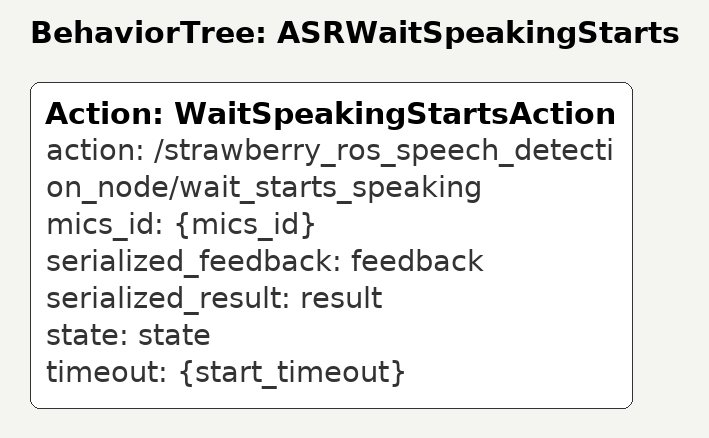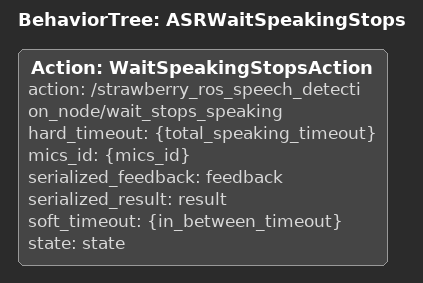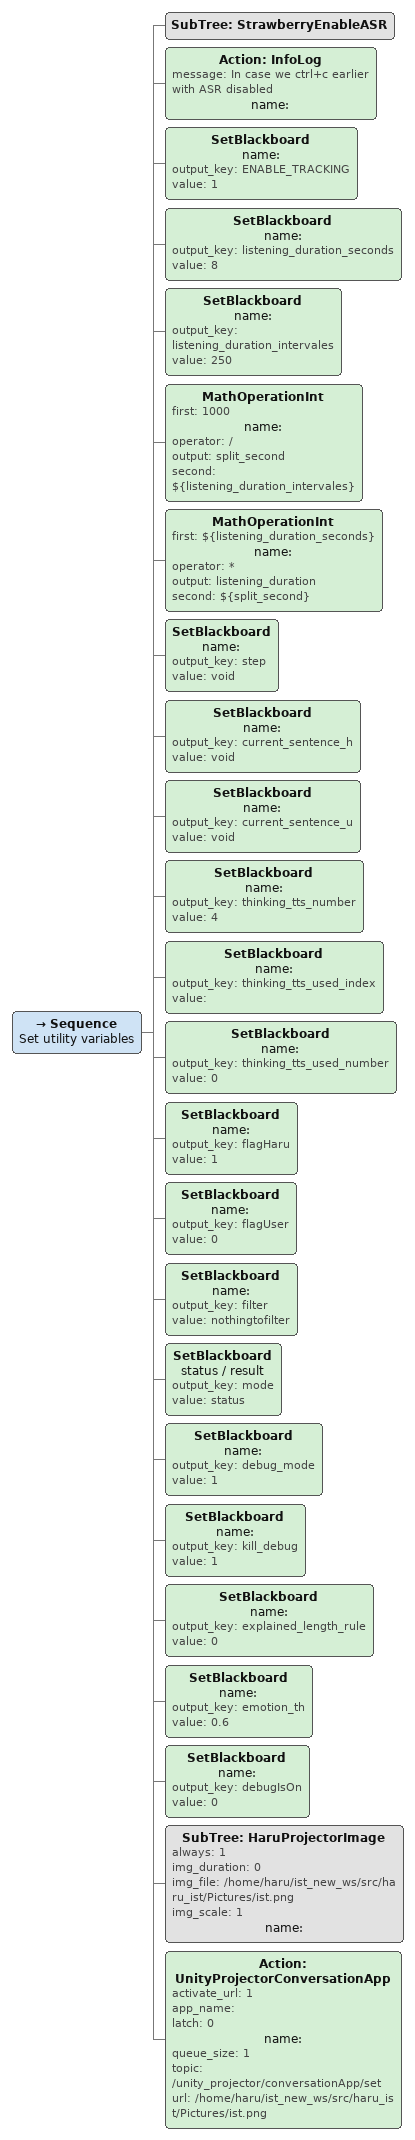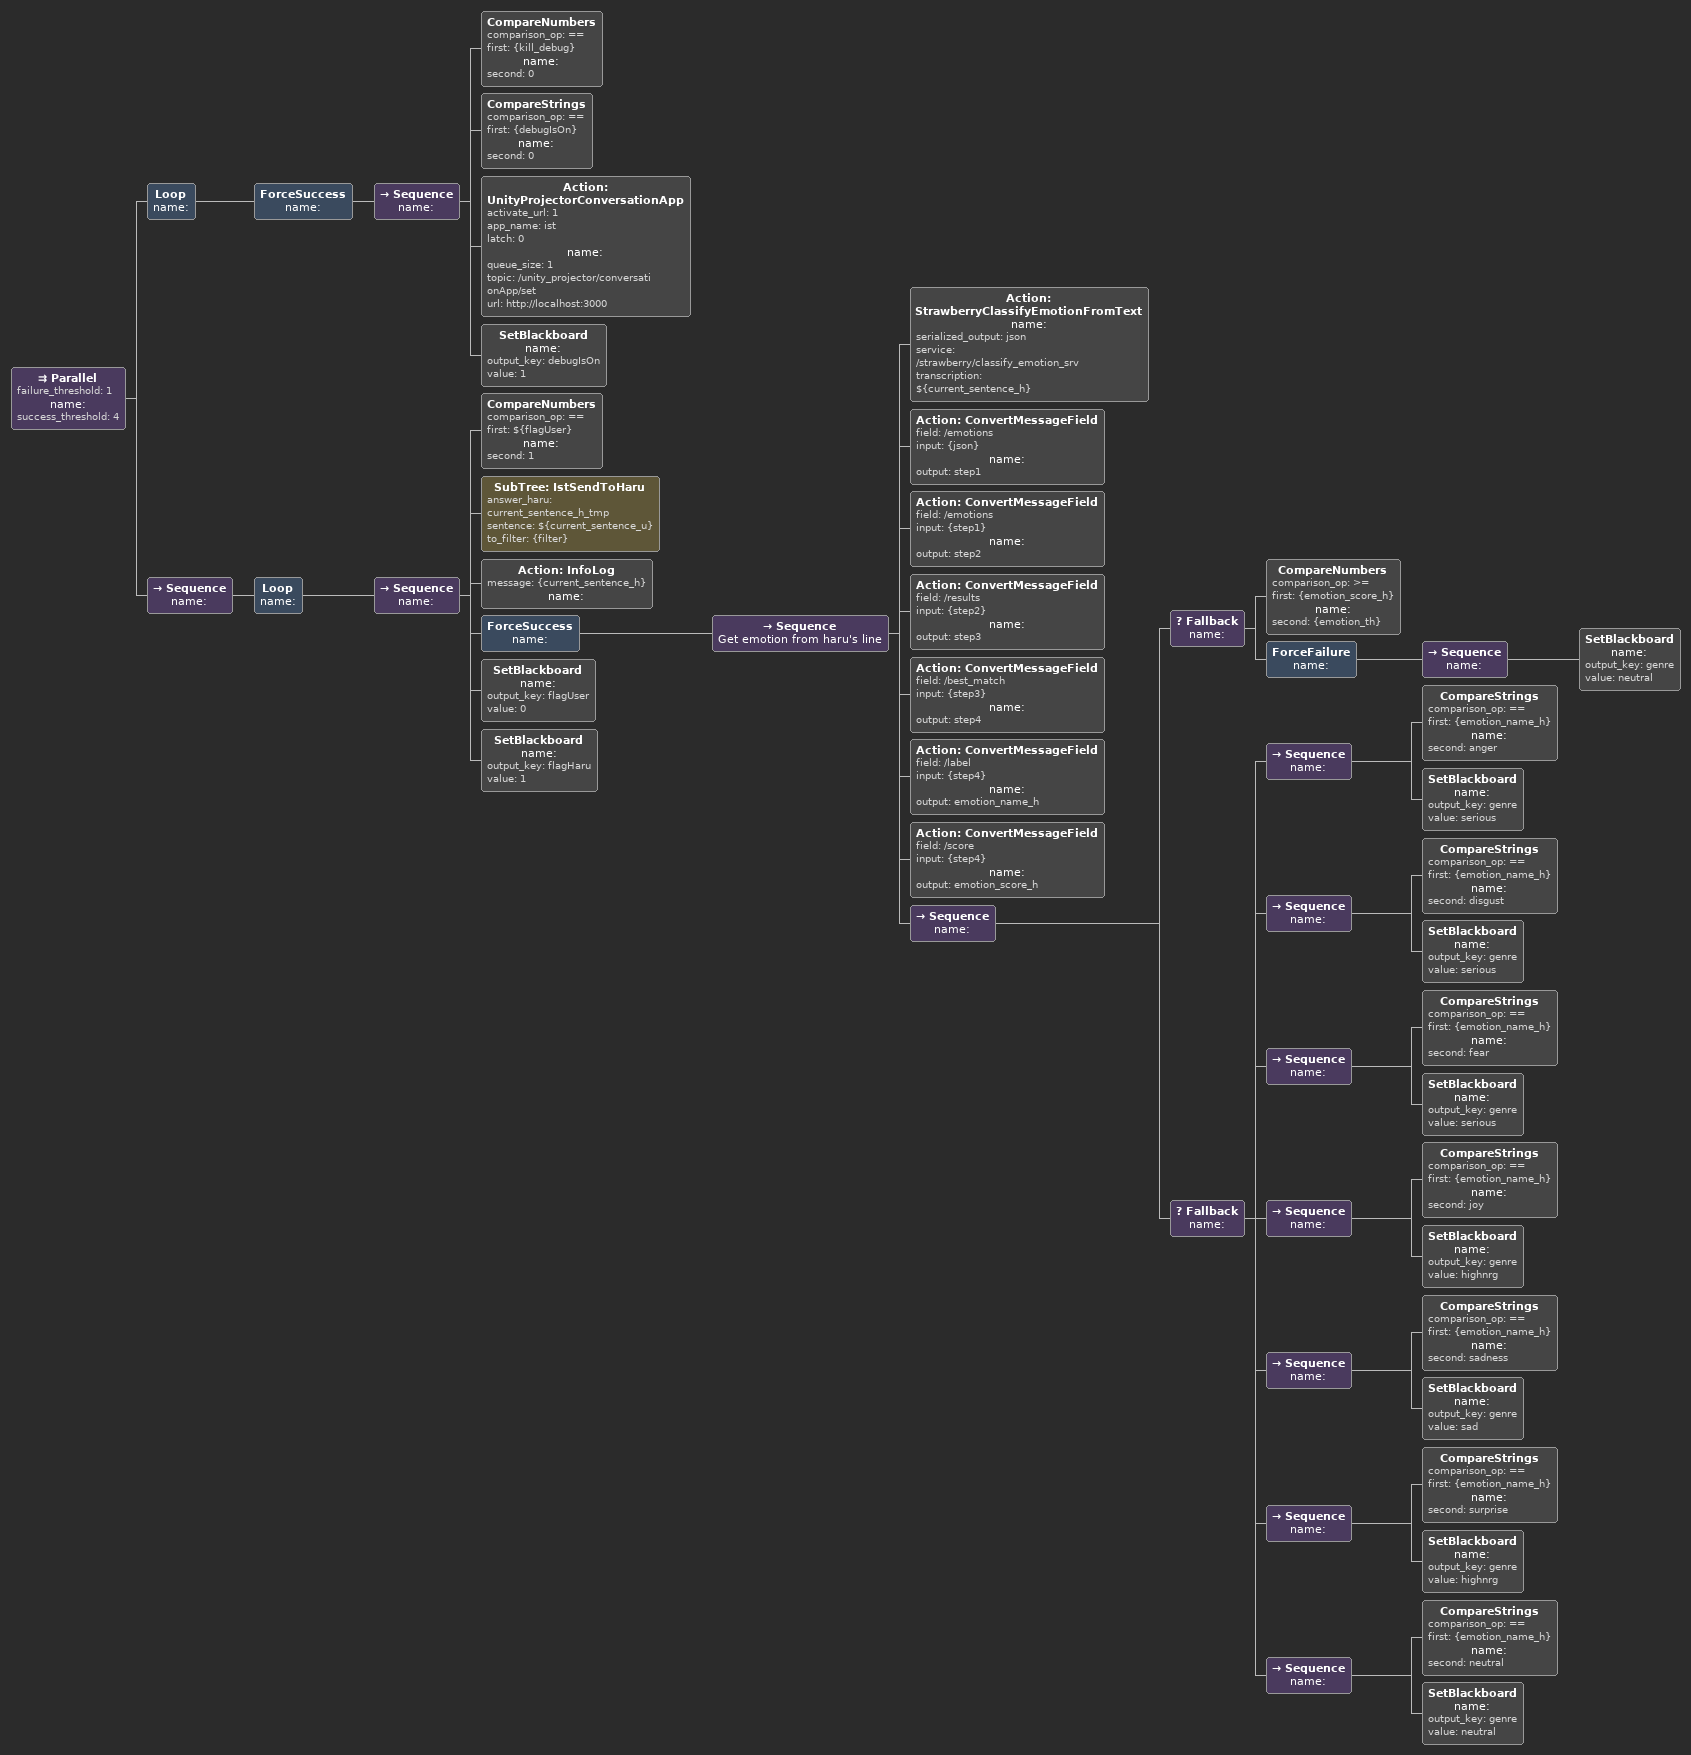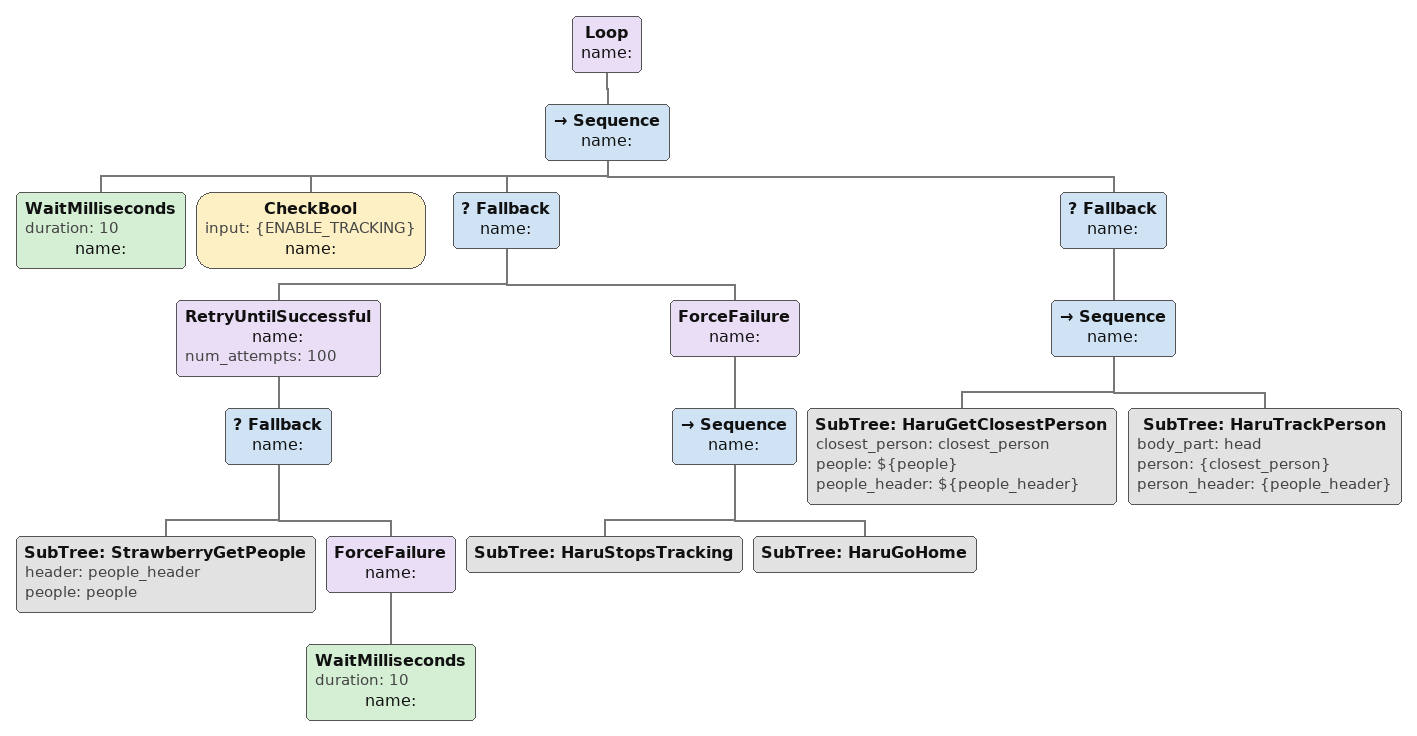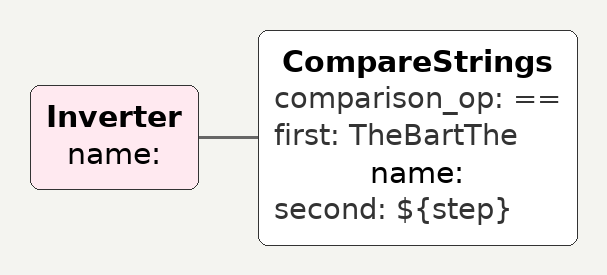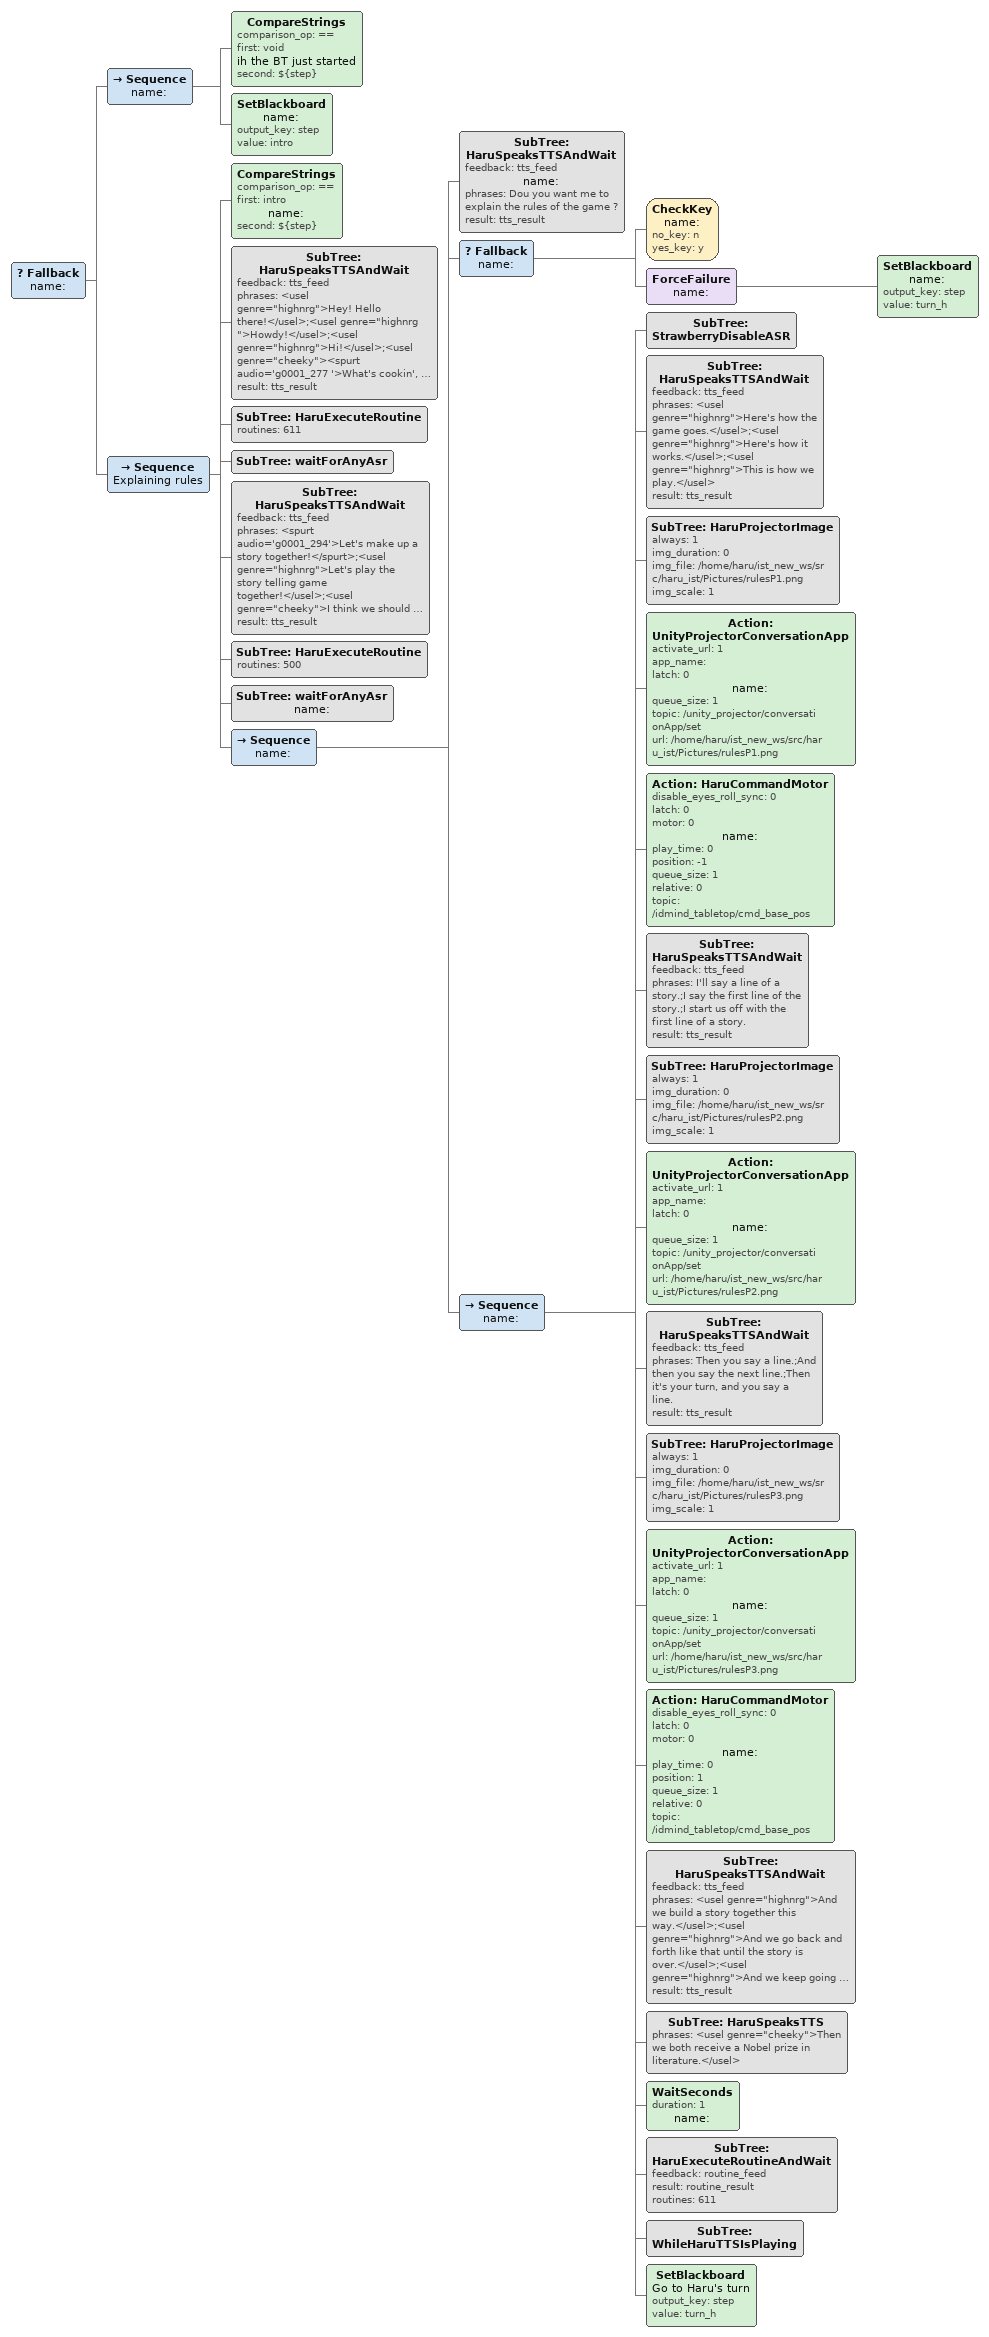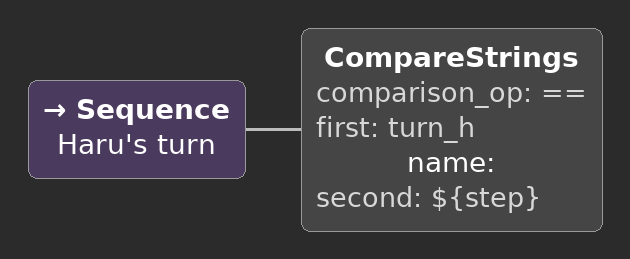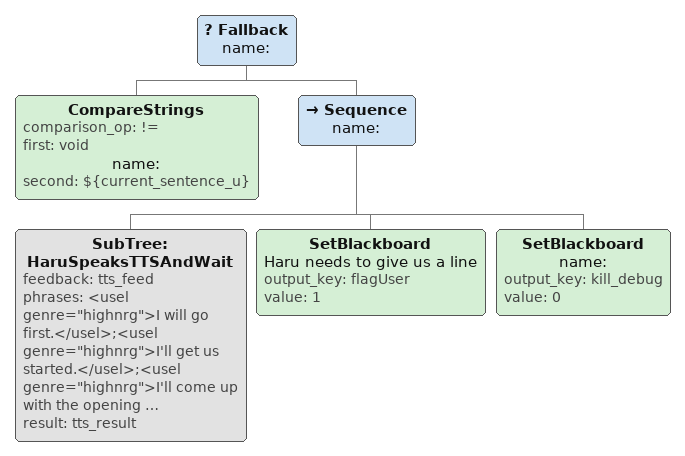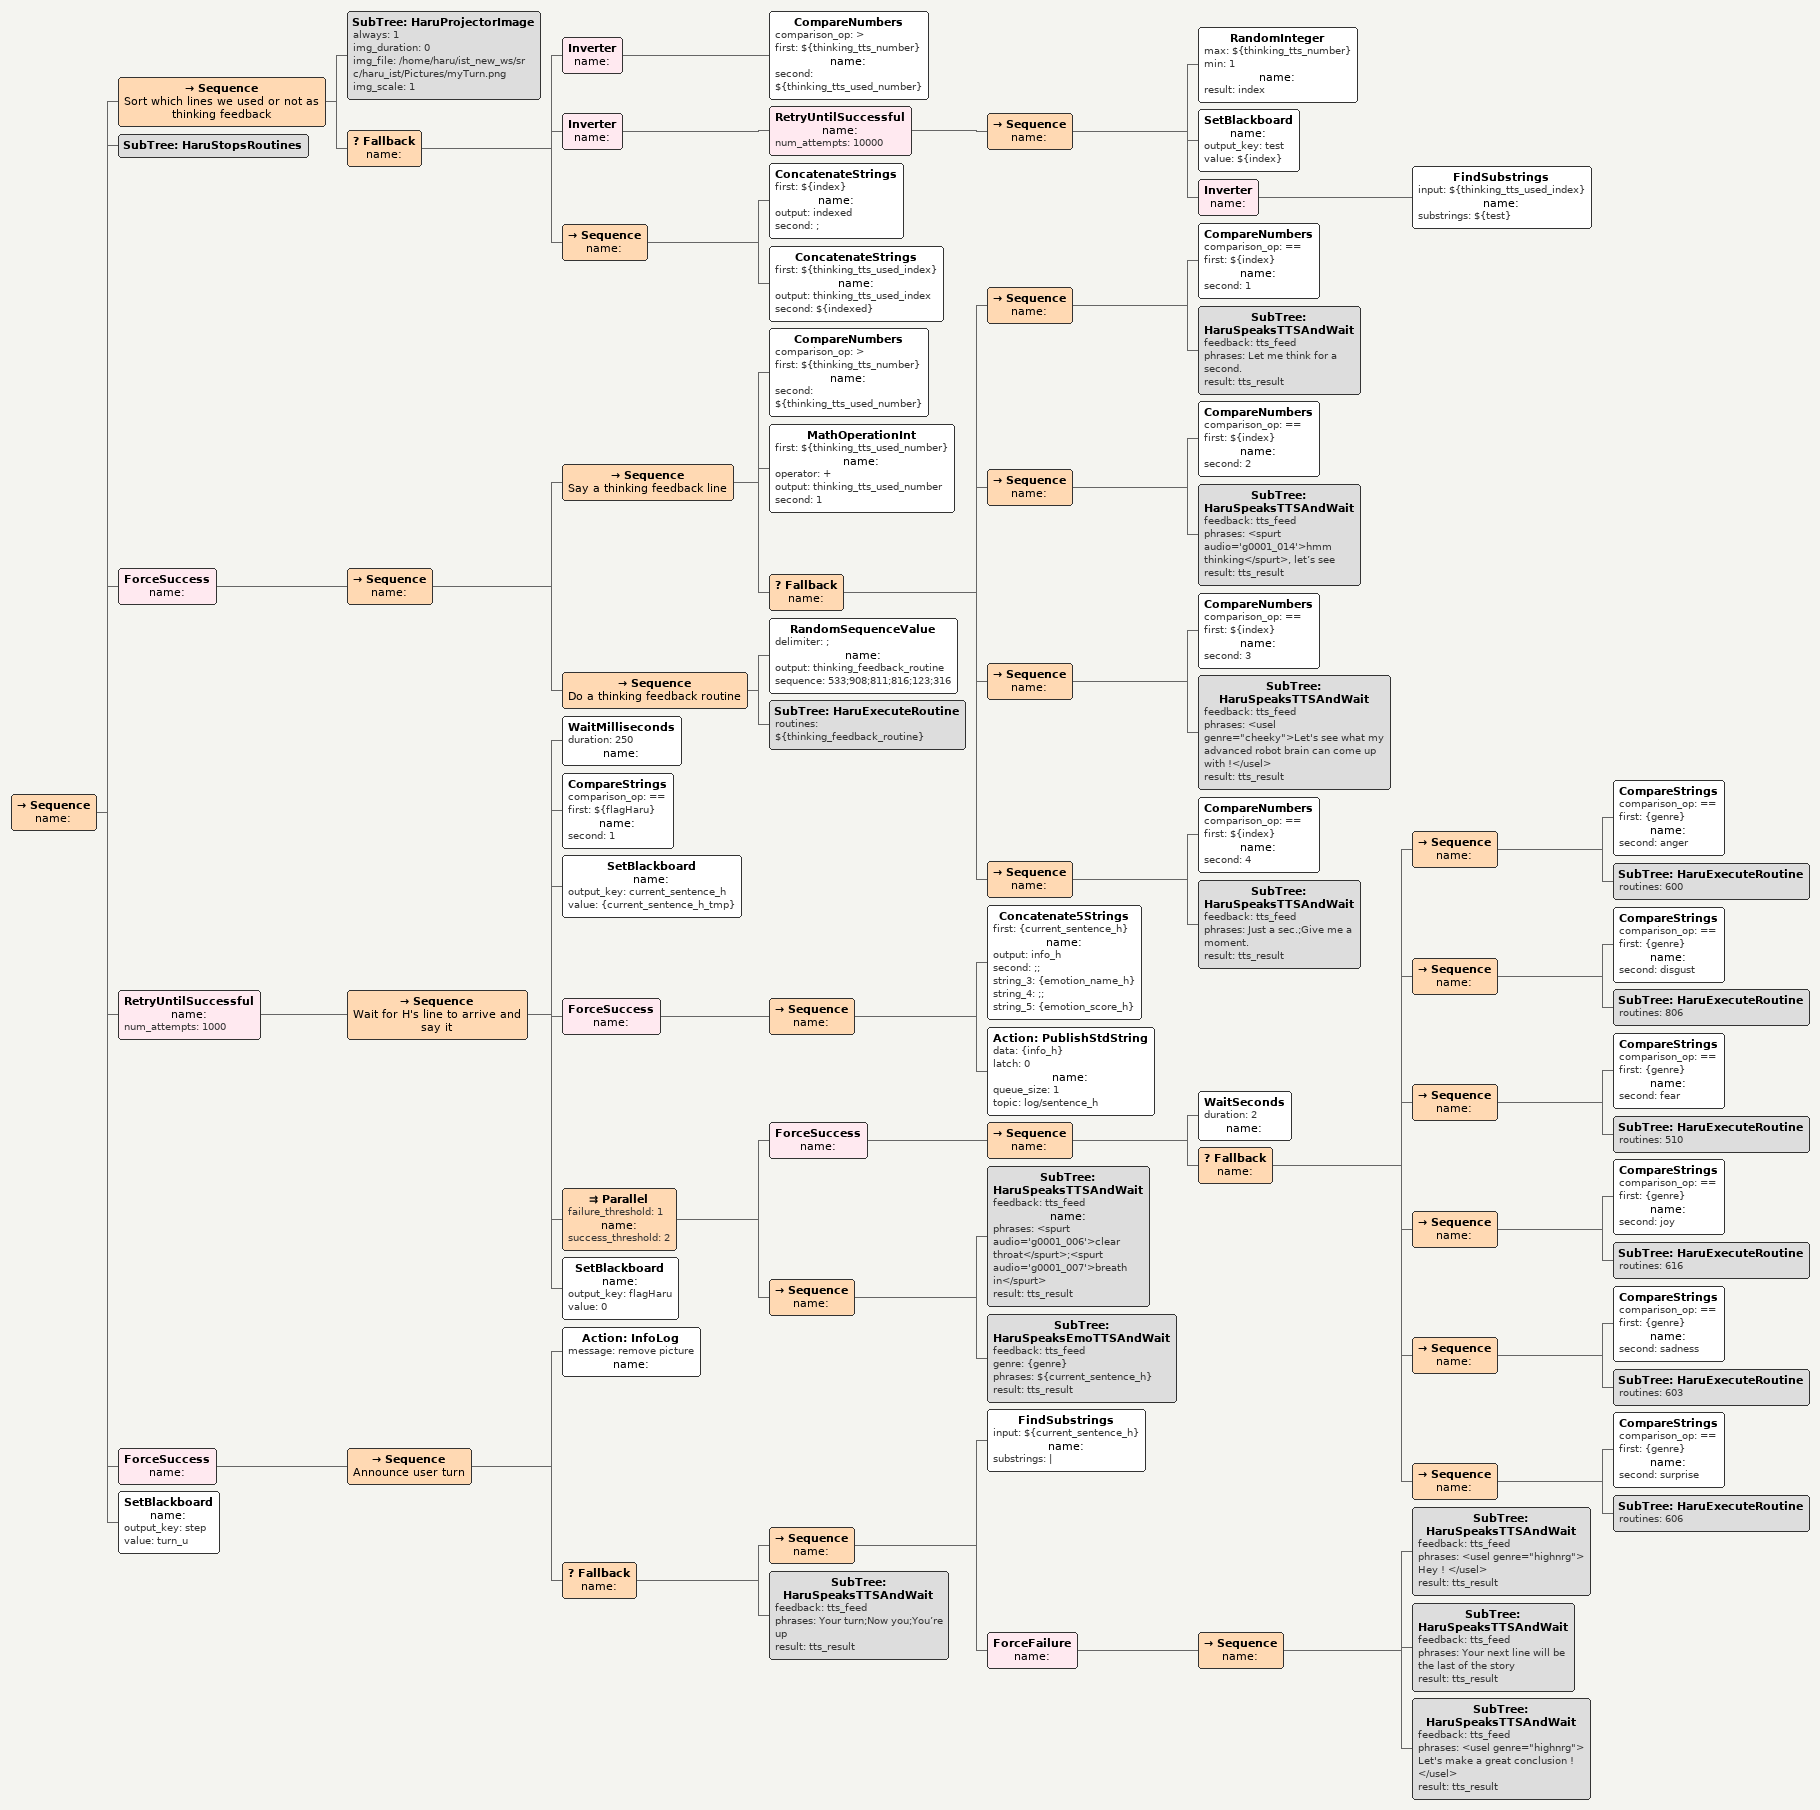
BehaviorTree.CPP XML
<BehaviorTree ID="ASRWaitSpeakingStarts">
    <Action ID="WaitSpeakingStartsAction" action="/strawberry_ros_speech_detection_node/wait_starts_speaking" mics_id="{mics_id}" serialized_feedback="feedback" serialized_result="result" state="state" timeout="{start_timeout}"/>
</BehaviorTree>

<BehaviorTree ID="ASRWaitSpeakingStops">
    <Action ID="WaitSpeakingStopsAction" action="/strawberry_ros_speech_detection_node/wait_stops_speaking" hard_timeout="{total_speaking_timeout}" mics_id="{mics_id}" serialized_feedback="feedback" serialized_result="result" soft_timeout="{in_between_timeout}" state="state"/>
</BehaviorTree>

<Sequence name="Set utility variables">
    <SubTree ID="StrawberryEnableASR"/>
    <Action ID="InfoLog" message="In case we ctrl+c earlier with ASR disabled" name=""/>
    <SetBlackboard name="" output_key="ENABLE_TRACKING" value="1"/>
    <SetBlackboard name="" output_key="listening_duration_seconds" value="8"/>
    <SetBlackboard name="" output_key="listening_duration_intervales" value="250"/>
    <MathOperationInt first="1000" name="" operator="/" output="split_second" second="${listening_duration_intervales}"/>
    <MathOperationInt first="${listening_duration_seconds}" name="" operator="*" output="listening_duration" second="${split_second}"/>
    <SetBlackboard name="" output_key="step" value="void"/>
    <SetBlackboard name="" output_key="current_sentence_h" value="void"/>
    <SetBlackboard name="" output_key="current_sentence_u" value="void"/>
    <SetBlackboard name="" output_key="thinking_tts_number" value="4"/>
    <SetBlackboard name="" output_key="thinking_tts_used_index" value=" "/>
    <SetBlackboard name="" output_key="thinking_tts_used_number" value="0"/>
    <SetBlackboard name="" output_key="flagHaru" value="1"/>
    <SetBlackboard name="" output_key="flagUser" value="0"/>
    <SetBlackboard name="" output_key="filter" value="nothingtofilter"/>
    <SetBlackboard name="status / result" output_key="mode" value="status"/>
    <SetBlackboard name="" output_key="debug_mode" value="1"/>
    <SetBlackboard name="" output_key="kill_debug" value="1"/>
    <SetBlackboard name="" output_key="explained_length_rule" value="0"/>
    <SetBlackboard name="" output_key="emotion_th" value="0.6"/>
    <SetBlackboard name="" output_key="debugIsOn" value="0"/>
    <SubTree ID="HaruProjectorImage" always="1" img_duration="0" img_file="/home/haru/ist_new_ws/src/haru_ist/Pictures/ist.png" img_scale="1" name=""/>
    <Action ID="UnityProjectorConversationApp" activate_url="1" app_name="" latch="0" name="" queue_size="1" topic="/unity_projector/conversationApp/set" url="/home/haru/ist_new_ws/src/haru_ist/Pictures/ist.png"/>
</Sequence>

<Parallel failure_threshold="1" name="" success_threshold="4">
    <Loop name="">
        <ForceSuccess name="">
            <Sequence name="">
                <CompareNumbers comparison_op="==" first="{kill_debug}" name="" second="0"/>
                <CompareStrings comparison_op="==" first="{debugIsOn}" name="" second="0"/>
                <Action ID="UnityProjectorConversationApp" activate_url="1" app_name="ist" latch="0" name="" queue_size="1" topic="/unity_projector/conversationApp/set" url="http://localhost:3000"/>
                <SetBlackboard name="" output_key="debugIsOn" value="1"/>
            </Sequence>
        </ForceSuccess>
    </Loop>
    <Sequence name="">
        <Loop name="">
            <Sequence name="">
                <CompareNumbers comparison_op="==" first="${flagUser}" name="" second="1"/>
                <SubTree ID="IstSendToHaru" answer_haru="current_sentence_h_tmp" sentence="${current_sentence_u}" to_filter="{filter}"/>
                <Action ID="InfoLog" message="{current_sentence_h}" name=""/>
                <ForceSuccess name="">
                    <Sequence name="Get emotion from haru's line">
                        <Action ID="StrawberryClassifyEmotionFromText" name="" serialized_output="json" service="/strawberry/classify_emotion_srv" transcription="${current_sentence_h}"/>
                        <Action ID="ConvertMessageField" field="/emotions" input="{json}" name="" output="step1"/>
                        <Action ID="ConvertMessageField" field="/emotions" input="{step1}" name="" output="step2"/>
                        <Action ID="ConvertMessageField" field="/results" input="{step2}" name="" output="step3"/>
                        <Action ID="ConvertMessageField" field="/best_match" input="{step3}" name="" output="step4"/>
                        <Action ID="ConvertMessageField" field="/label" input="{step4}" name="" output="emotion_name_h"/>
                        <Action ID="ConvertMessageField" field="/score" input="{step4}" name="" output="emotion_score_h"/>
                        <Sequence name="">
                            <Fallback name="">
                                <CompareNumbers comparison_op=">=" first="{emotion_score_h}" name="" second="{emotion_th}"/>
                                <ForceFailure name="">
                                    <Sequence name="">
                                        <SetBlackboard name="" output_key="genre" value="neutral"/>
                                    </Sequence>
                                </ForceFailure>
                            </Fallback>
                            <Fallback name="">
                                <Sequence name="">
                                    <CompareStrings comparison_op="==" first="{emotion_name_h}" name="" second="anger"/>
                                    <SetBlackboard name="" output_key="genre" value="serious"/>
                                </Sequence>
                                <Sequence name="">
                                    <CompareStrings comparison_op="==" first="{emotion_name_h}" name="" second="disgust"/>
                                    <SetBlackboard name="" output_key="genre" value="serious"/>
                                </Sequence>
                                <Sequence name="">
                                    <CompareStrings comparison_op="==" first="{emotion_name_h}" name="" second="fear"/>
                                    <SetBlackboard name="" output_key="genre" value="serious"/>
                                </Sequence>
                                <Sequence name="">
                                    <CompareStrings comparison_op="==" first="{emotion_name_h}" name="" second="joy"/>
                                    <SetBlackboard name="" output_key="genre" value="highnrg"/>
                                </Sequence>
                                <Sequence name="">
                                    <CompareStrings comparison_op="==" first="{emotion_name_h}" name="" second="sadness"/>
                                    <SetBlackboard name="" output_key="genre" value="sad"/>
                                </Sequence>
                                <Sequence name="">
                                    <CompareStrings comparison_op="==" first="{emotion_name_h}" name="" second="surprise"/>
                                    <SetBlackboard name="" output_key="genre" value="highnrg"/>
                                </Sequence>
                                <Sequence name="">
                                    <CompareStrings comparison_op="==" first="{emotion_name_h}" name="" second="neutral"/>
                                    <SetBlackboard name="" output_key="genre" value="neutral"/>
                                </Sequence>
                            </Fallback>
                        </Sequence>
                    </Sequence>
                </ForceSuccess>
                <SetBlackboard name="" output_key="flagUser" value="0"/>
                <SetBlackboard name="" output_key="flagHaru" value="1"/>
            </Sequence>
        </Loop>
    </Sequence>
</Parallel>

<Loop name="">
    <Sequence name="">
        <WaitMilliseconds duration="10" name=""/>
        <CheckBool input="{ENABLE_TRACKING}" name=""/>
        <Fallback name="">
            <RetryUntilSuccessful name="" num_attempts="100">
                <Fallback name="">
                    <SubTree ID="StrawberryGetPeople" header="people_header" people="people"/>
                    <ForceFailure name="">
                        <WaitMilliseconds duration="10" name=""/>
                    </ForceFailure>
                </Fallback>
            </RetryUntilSuccessful>
            <ForceFailure name="">
                <Sequence name="">
                    <SubTree ID="HaruStopsTracking"/>
                    <SubTree ID="HaruGoHome"/>
                </Sequence>
            </ForceFailure>
        </Fallback>
        <Fallback name="">
            <Sequence name="">
                <SubTree ID="HaruGetClosestPerson" closest_person="closest_person" people="${people}" people_header="${people_header}"/>
                <SubTree ID="HaruTrackPerson" body_part="head" person="{closest_person}" person_header="{people_header}"/>
            </Sequence>
        </Fallback>
    </Sequence>
</Loop>

<Inverter name="">
    <CompareStrings comparison_op="==" first="TheBartThe" name="" second="${step}"/>
</Inverter>

<Fallback name="">
    <Sequence name="">
        <CompareStrings comparison_op="==" first="void" name="ih the BT just started" second="${step}"/>
        <SetBlackboard name="" output_key="step" value="intro"/>
    </Sequence>
    <Sequence name="Explaining rules">
        <CompareStrings comparison_op="==" first="intro" name="" second="${step}"/>
        <SubTree ID="HaruSpeaksTTSAndWait" feedback="tts_feed" phrases="&lt;usel genre=&quot;highnrg&quot;>Hey! Hello there!&lt;/usel>;&lt;usel genre=&quot;highnrg&quot;>Howdy!&lt;/usel>;&lt;usel genre=&quot;highnrg&quot;>Hi!&lt;/usel>;&lt;usel genre=&quot;cheeky&quot;>&lt;spurt audio='g0001_277 '>What's cookin', good lookin'?&lt;/spurt>&lt;/usel>" result="tts_result"/>
        <SubTree ID="HaruExecuteRoutine" routines="611"/>
        <SubTree ID="waitForAnyAsr"/>
        <SubTree ID="HaruSpeaksTTSAndWait" feedback="tts_feed" phrases="&lt;spurt audio='g0001_294'>Let's make up a story together!&lt;/spurt>;&lt;usel genre=&quot;highnrg&quot;>Let's play the story telling game together!&lt;/usel>;&lt;usel genre=&quot;cheeky&quot;>I think we should play the storytelling game!&lt;/usel>;&lt;usel genre=&quot;highnrg&quot;>What do you say we play the storytelling game!&lt;/usel>" result="tts_result"/>
        <SubTree ID="HaruExecuteRoutine" routines="500"/>
        <SubTree ID="waitForAnyAsr" name=""/>
        <Sequence name="">
            <SubTree ID="HaruSpeaksTTSAndWait" feedback="tts_feed" name="" phrases="Dou you want me to explain the rules of the game ?" result="tts_result"/>
            <Fallback name="">
                <CheckKey name="" no_key="n" yes_key="y"/>
                <ForceFailure name="">
                    <SetBlackboard name="" output_key="step" value="turn_h"/>
                </ForceFailure>
            </Fallback>
            <Sequence name="">
                <SubTree ID="StrawberryDisableASR"/>
                <SubTree ID="HaruSpeaksTTSAndWait" feedback="tts_feed" phrases="&lt;usel genre=&quot;highnrg&quot;>Here's how the game goes.&lt;/usel>;&lt;usel genre=&quot;highnrg&quot;>Here's how it works.&lt;/usel>;&lt;usel genre=&quot;highnrg&quot;>This is how we play.&lt;/usel>" result="tts_result"/>
                <SubTree ID="HaruProjectorImage" always="1" img_duration="0" img_file="/home/haru/ist_new_ws/src/haru_ist/Pictures/rulesP1.png" img_scale="1"/>
                <Action ID="UnityProjectorConversationApp" activate_url="1" app_name="" latch="0" name="" queue_size="1" topic="/unity_projector/conversationApp/set" url="/home/haru/ist_new_ws/src/haru_ist/Pictures/rulesP1.png"/>
                <Action ID="HaruCommandMotor" disable_eyes_roll_sync="0" latch="0" motor="0" name="" play_time="0" position="-1" queue_size="1" relative="0" topic="/idmind_tabletop/cmd_base_pos"/>
                <SubTree ID="HaruSpeaksTTSAndWait" feedback="tts_feed" phrases="		I'll say a line of a story.;I say the first line of the story.;I start us off with the first line of a story." result="tts_result"/>
                <SubTree ID="HaruProjectorImage" always="1" img_duration="0" img_file="/home/haru/ist_new_ws/src/haru_ist/Pictures/rulesP2.png" img_scale="1"/>
                <Action ID="UnityProjectorConversationApp" activate_url="1" app_name="" latch="0" name="" queue_size="1" topic="/unity_projector/conversationApp/set" url="/home/haru/ist_new_ws/src/haru_ist/Pictures/rulesP2.png"/>
                <SubTree ID="HaruSpeaksTTSAndWait" feedback="tts_feed" phrases="		Then you say a line.;And then you say the next line.;Then it's your turn, and you say a line." result="tts_result"/>
                <SubTree ID="HaruProjectorImage" always="1" img_duration="0" img_file="/home/haru/ist_new_ws/src/haru_ist/Pictures/rulesP3.png" img_scale="1"/>
                <Action ID="UnityProjectorConversationApp" activate_url="1" app_name="" latch="0" name="" queue_size="1" topic="/unity_projector/conversationApp/set" url="/home/haru/ist_new_ws/src/haru_ist/Pictures/rulesP3.png"/>
                <Action ID="HaruCommandMotor" disable_eyes_roll_sync="0" latch="0" motor="0" name="" play_time="0" position="1" queue_size="1" relative="0" topic="/idmind_tabletop/cmd_base_pos"/>
                <SubTree ID="HaruSpeaksTTSAndWait" feedback="tts_feed" phrases="&lt;usel genre=&quot;highnrg&quot;>And we build a story together this way.&lt;/usel>;&lt;usel genre=&quot;highnrg&quot;>And we go back and forth like that until the story is over.&lt;/usel>;&lt;usel genre=&quot;highnrg&quot;>And we keep going like that until we've finished writing the story.&lt;/usel>" result="tts_result"/>
                <SubTree ID="HaruSpeaksTTS" phrases="&lt;usel genre=&quot;cheeky&quot;>Then we both receive a Nobel prize in literature.&lt;/usel>"/>
                <WaitSeconds duration="1" name=""/>
                <SubTree ID="HaruExecuteRoutineAndWait" feedback="routine_feed" result="routine_result" routines="611"/>
                <SubTree ID="WhileHaruTTSIsPlaying"/>
                <SetBlackboard name="Go to Haru's turn" output_key="step" value="turn_h"/>
            </Sequence>
        </Sequence>
    </Sequence>
</Fallback>

<Sequence name="Haru's turn">
    <CompareStrings comparison_op="==" first="turn_h" name="" second="${step}"/>
</Sequence>

<Fallback name="">
    <CompareStrings comparison_op="!=" first="void" name="" second="${current_sentence_u}"/>
    <Sequence name="">
        <SubTree ID="HaruSpeaksTTSAndWait" feedback="tts_feed" phrases="		&lt;usel genre=&quot;highnrg&quot;>I will go first.&lt;/usel>;&lt;usel genre=&quot;highnrg&quot;>I'll get us started.&lt;/usel>;&lt;usel genre=&quot;highnrg&quot;>I'll come up with the opening sentence.&lt;/usel>" result="tts_result"/>
        <SetBlackboard name="Haru needs to give us a line" output_key="flagUser" value="1"/>
        <SetBlackboard name="" output_key="kill_debug" value="0"/>
    </Sequence>
</Fallback>

<Sequence name="">
    <Sequence name="Sort which lines we used or not as thinking feedback">
        <SubTree ID="HaruProjectorImage" always="1" img_duration="0" img_file="/home/haru/ist_new_ws/src/haru_ist/Pictures/myTurn.png" img_scale="1"/>
        <Fallback name="">
            <Inverter name="">
                <CompareNumbers comparison_op=">" first="${thinking_tts_number}" name="" second="${thinking_tts_used_number}"/>
            </Inverter>
            <Inverter name="">
                <RetryUntilSuccessful name="" num_attempts="10000">
                    <Sequence name="">
                        <RandomInteger max="${thinking_tts_number}" min="1" name="" result="index"/>
                        <SetBlackboard name="" output_key="test" value="${index}"/>
                        <Inverter name="">
                            <FindSubstrings input="${thinking_tts_used_index}" name="" substrings="${test}"/>
                        </Inverter>
                    </Sequence>
                </RetryUntilSuccessful>
            </Inverter>
            <Sequence name="">
                <ConcatenateStrings first="${index}" name="" output="indexed" second=";"/>
                <ConcatenateStrings first="${thinking_tts_used_index}" name="" output="thinking_tts_used_index" second="${indexed}"/>
            </Sequence>
        </Fallback>
    </Sequence>
    <SubTree ID="HaruStopsRoutines"/>
    <ForceSuccess name="">
        <Sequence name="">
            <Sequence name="Say a thinking feedback line">
                <CompareNumbers comparison_op=">" first="${thinking_tts_number}" name="" second="${thinking_tts_used_number}"/>
                <MathOperationInt first="${thinking_tts_used_number}" name="" operator="+" output="thinking_tts_used_number" second="1"/>
                <Fallback name="">
                    <Sequence name="">
                        <CompareNumbers comparison_op="==" first="${index}" name="" second="1"/>
                        <SubTree ID="HaruSpeaksTTSAndWait" feedback="tts_feed" phrases="Let me think for a second." result="tts_result"/>
                    </Sequence>
                    <Sequence name="">
                        <CompareNumbers comparison_op="==" first="${index}" name="" second="2"/>
                        <SubTree ID="HaruSpeaksTTSAndWait" feedback="tts_feed" phrases="&lt;spurt audio='g0001_014'>hmm thinking&lt;/spurt>, let’s see" result="tts_result"/>
                    </Sequence>
                    <Sequence name="">
                        <CompareNumbers comparison_op="==" first="${index}" name="" second="3"/>
                        <SubTree ID="HaruSpeaksTTSAndWait" feedback="tts_feed" phrases="&lt;usel genre=&quot;cheeky&quot;>Let's see what my advanced robot brain can come up with !&lt;/usel>" result="tts_result"/>
                    </Sequence>
                    <Sequence name="">
                        <CompareNumbers comparison_op="==" first="${index}" name="" second="4"/>
                        <SubTree ID="HaruSpeaksTTSAndWait" feedback="tts_feed" phrases="Just a sec.;Give me a moment." result="tts_result"/>
                    </Sequence>
                </Fallback>
            </Sequence>
            <Sequence name="Do a thinking feedback routine">
                <RandomSequenceValue delimiter=";" name="" output="thinking_feedback_routine" sequence="533;908;811;816;123;316"/>
                <SubTree ID="HaruExecuteRoutine" routines="${thinking_feedback_routine}"/>
            </Sequence>
        </Sequence>
    </ForceSuccess>
    <RetryUntilSuccessful name="" num_attempts="1000">
        <Sequence name="Wait for H's line to arrive and say it">
            <WaitMilliseconds duration="250" name=""/>
            <CompareStrings comparison_op="==" first="${flagHaru}" name="" second="1"/>
            <SetBlackboard name="" output_key="current_sentence_h" value="{current_sentence_h_tmp}"/>
            <ForceSuccess name="">
                <Sequence name="">
                    <Concatenate5Strings first="{current_sentence_h}" name="" output="info_h" second=";;" string_3="{emotion_name_h}" string_4=";;" string_5="{emotion_score_h}"/>
                    <Action ID="PublishStdString" data="{info_h}" latch="0" name="" queue_size="1" topic="log/sentence_h"/>
                </Sequence>
            </ForceSuccess>
            <Parallel failure_threshold="1" name="" success_threshold="2">
                <ForceSuccess name="">
                    <Sequence name="">
                        <WaitSeconds duration="2" name=""/>
                        <Fallback name="">
                            <Sequence name="">
                                <CompareStrings comparison_op="==" first="{genre}" name="" second="anger"/>
                                <SubTree ID="HaruExecuteRoutine" routines="600"/>
                            </Sequence>
                            <Sequence name="">
                                <CompareStrings comparison_op="==" first="{genre}" name="" second="disgust"/>
                                <SubTree ID="HaruExecuteRoutine" routines="806"/>
                            </Sequence>
                            <Sequence name="">
                                <CompareStrings comparison_op="==" first="{genre}" name="" second="fear"/>
                                <SubTree ID="HaruExecuteRoutine" routines="510"/>
                            </Sequence>
                            <Sequence name="">
                                <CompareStrings comparison_op="==" first="{genre}" name="" second="joy"/>
                                <SubTree ID="HaruExecuteRoutine" routines="616"/>
                            </Sequence>
                            <Sequence name="">
                                <CompareStrings comparison_op="==" first="{genre}" name="" second="sadness"/>
                                <SubTree ID="HaruExecuteRoutine" routines="603"/>
                            </Sequence>
                            <Sequence name="">
                                <CompareStrings comparison_op="==" first="{genre}" name="" second="surprise"/>
                                <SubTree ID="HaruExecuteRoutine" routines="606"/>
                            </Sequence>
                        </Fallback>
                    </Sequence>
                </ForceSuccess>
                <Sequence name="">
                    <SubTree ID="HaruSpeaksTTSAndWait" feedback="tts_feed" name="" phrases="&lt;spurt audio='g0001_006'>clear throat&lt;/spurt>;&lt;spurt audio='g0001_007'>breath in&lt;/spurt>" result="tts_result"/>
                    <SubTree ID="HaruSpeaksEmoTTSAndWait" feedback="tts_feed" genre="{genre}" phrases="${current_sentence_h}" result="tts_result"/>
                </Sequence>
            </Parallel>
            <SetBlackboard name="" output_key="flagHaru" value="0"/>
        </Sequence>
    </RetryUntilSuccessful>
    <ForceSuccess name="">
        <Sequence name="Announce user turn">
            <Action ID="InfoLog" message="remove picture" name=""/>
            <Fallback name="">
                <Sequence name="">
                    <FindSubstrings input="${current_sentence_h}" name="" substrings="|"/>
                    <ForceFailure name="">
                        <Sequence name="">
                            <SubTree ID="HaruSpeaksTTSAndWait" feedback="tts_feed" phrases="&lt;usel genre=&quot;highnrg&quot;> Hey ! &lt;/usel>" result="tts_result"/>
                            <SubTree ID="HaruSpeaksTTSAndWait" feedback="tts_feed" phrases="Your next line will be the last of the story" result="tts_result"/>
                            <SubTree ID="HaruSpeaksTTSAndWait" feedback="tts_feed" phrases="&lt;usel genre=&quot;highnrg&quot;> Let's make a great conclusion ! &lt;/usel>" result="tts_result"/>
                        </Sequence>
                    </ForceFailure>
                </Sequence>
                <SubTree ID="HaruSpeaksTTSAndWait" feedback="tts_feed" phrases="Your turn;Now you;You’re up" result="tts_result"/>
            </Fallback>
        </Sequence>
    </ForceSuccess>
    <SetBlackboard name="" output_key="step" value="turn_u"/>
</Sequence>
